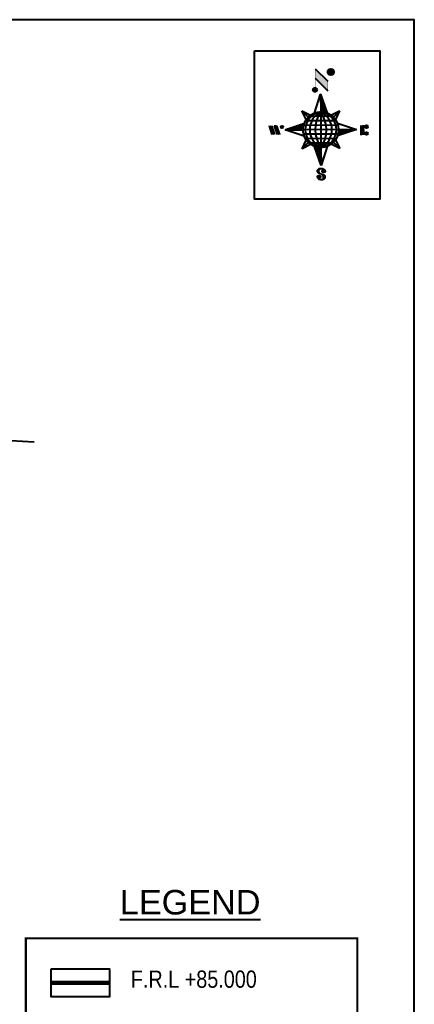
# Model space of a CAD drawing. Header units: inches. Extents: x 341797 to 347342, y 1572885 to 1580736.
# Drawn here: x 346030 to 347342, y 1577464 to 1580736 of the extents above; entities that cross this region are included whole.
import ezdxf
from ezdxf.enums import TextEntityAlignment as Align

# ---------------------------------------------------------------- set-up
doc = ezdxf.new("R2010")
doc.units = ezdxf.units.IN
doc.header["$MEASUREMENT"] = 0
for name, color, linetype in [('AQUADUCT', 1, 'Continuous'), ('BLOCK', 7, 'Continuous'), ('bord', 1, 'Continuous'), ('C LINE COO', 6, 'Continuous'), ('FRAME 025', 7, 'Continuous'), ('TABLE', 7, 'Continuous'), ('TITLEBLOCK', 7, 'Continuous'), ('VB', 5, 'Continuous'), ('VILLAGE BOUNDARY', 6, 'Continuous')]:
    doc.layers.add(name, color=color, linetype=linetype)
doc.styles.add('A', font='arial.ttf')
doc.styles.add('ARIALN', font='ARIALN.TTF')
pattern_1 = [(267.297113149, (-8720374.938, 50637915.138), (10.5367255337, -0.497431438), [])]
pattern_2 = [(357.297113149, (-8720374.938, 50637915.138), (0.497431438, 10.5367255337), [])]

# ---------------------------------------------------------------- blocks, each defined once
blk = doc.blocks.new('*X17')
at = {"color": 0, "linetype": 'Continuous'}
for p, q in [((6321.56, 239.21), (6322.58, 240.23)), ((6321.57, 239.39), (6322.52, 240.35)), ((6321.58, 239.58), (6322.47, 240.46)), ((6321.59, 239.95), (6322.35, 240.7)), ((6321.59, 239.76), (6322.41, 240.58)), ((6321.6, 240.13), (6322.29, 240.82)), ((6321.61, 240.32), (6322.32, 241.03)), ((6321.62, 240.5), (6322.34, 241.22)), ((6321.67, 239.14), (6322.64, 240.11)), ((6321.76, 239.05), (6322.69, 239.99)), ((6321.77, 240.83), (6322.36, 241.41)), ((6321.84, 238.96), (6322.78, 239.9)), ((6321.93, 238.86), (6322.87, 239.81)), ((6322.01, 238.77), (6322.96, 239.72)), ((6322.08, 241.31), (6322.37, 241.61)), ((6322.1, 238.68), (6323.05, 239.64)), ((6322.18, 238.59), (6323.14, 239.55)), ((6322.27, 238.5), (6323.23, 239.46)), ((6322.41, 238.46), (6323.32, 239.37)), ((6322.54, 238.41), (6323.44, 239.31)), ((6322.67, 238.37), (6323.56, 239.26)), ((6322.8, 238.32), (6323.68, 239.2)), ((6322.93, 238.28), (6323.8, 239.15)), ((6323.06, 238.23), (6323.92, 239.09)), ((6323.19, 238.18), (6324.04, 239.03)), ((6323.33, 238.15), (6324.16, 238.98)), ((6323.5, 238.14), (6324.28, 238.92)), ((6323.67, 238.13), (6324.39, 238.85)), ((6323.83, 238.12), (6324.56, 238.84)), ((6324.1, 238.21), (6324.73, 238.84)), ((6324.34, 238.27), (6324.9, 238.83)), ((6324.59, 238.34), (6325.07, 238.82)), ((6324.83, 238.41), (6325.24, 238.81)), ((6325.08, 238.48), (6325.41, 238.81)), ((6325.4, 238.63), (6325.57, 238.8))]:
    blk.add_line(p, q, dxfattribs=at)
blk = doc.blocks.new('*X16')
at = {"color": 0, "linetype": 'Continuous'}
for p, q in [((6324.43, 240.3), (6324.53, 240.41)), ((6324.56, 240.26), (6324.76, 240.46)), ((6324.7, 240.22), (6325, 240.52)), ((6324.83, 240.18), (6325.23, 240.57)), ((6324.97, 240.14), (6325.45, 240.62)), ((6325.1, 240.1), (6325.63, 240.62)), ((6325.23, 240.05), (6325.8, 240.62)), ((6325.34, 239.97), (6325.98, 240.62)), ((6325.44, 239.9), (6326.1, 240.56)), ((6325.54, 239.83), (6326.22, 240.51)), ((6325.65, 239.75), (6326.35, 240.46)), ((6325.75, 239.68), (6326.47, 240.4)), ((6325.85, 239.61), (6326.59, 240.35)), ((6325.95, 239.53), (6326.72, 240.3)), ((6326.04, 239.44), (6326.84, 240.24)), ((6326.12, 239.35), (6326.96, 240.19)), ((6326.21, 239.25), (6327.06, 240.1)), ((6326.29, 239.16), (6327.14, 240.01)), ((6326.38, 239.07), (6327.22, 239.91)), ((6326.46, 238.98), (6327.3, 239.81)), ((6326.55, 238.89), (6327.38, 239.72)), ((6326.63, 238.8), (6327.46, 239.62)), ((6326.72, 238.7), (6327.54, 239.52)), ((6326.79, 238.6), (6327.62, 239.43)), ((6326.79, 236.48), (6327.35, 237.04)), ((6326.84, 238.47), (6327.7, 239.33)), ((6326.88, 238.34), (6327.78, 239.23)), ((6326.92, 236.78), (6327.58, 237.45)), ((6326.93, 238.21), (6327.85, 239.13)), ((6326.98, 238.08), (6327.85, 238.95)), ((6327, 237.93), (6327.84, 238.77)), ((6327.01, 237.76), (6327.84, 238.59)), ((6327.02, 237.6), (6327.84, 238.41)), ((6327.03, 237.43), (6327.83, 238.23)), ((6327.04, 237.26), (6327.83, 238.05)), ((6327.05, 237.09), (6327.81, 237.85))]:
    blk.add_line(p, q, dxfattribs=at)
blk = doc.blocks.new('H')
at = {"layer": 'bord', "extrusion": (0.000427885, 0.004792, 0.999988)}
h = blk.add_hatch(dxfattribs=at)
h.set_pattern_fill('LINE', color=8, scale=84.387686, angle=-2.70289, style=0)
h.set_pattern_definition(pattern_2)
h.paths.add_polyline_path([(-492.5, 785.6, -0.090992), (-448, 775.2), (-486.5, 912)])
h = blk.add_hatch(dxfattribs=at)
h.set_pattern_fill('LINE', color=8, scale=84.387686, angle=-92.70289, style=0)
h.set_pattern_definition(pattern_1)
h.paths.add_polyline_path([(-624.9, 665.1, -0.090992), (-614.5, 709.6), (-751.3, 671.1)])
h = blk.add_hatch(dxfattribs=at)
h.set_pattern_fill('LINE', color=8, scale=84.387686, angle=-92.70289, style=0)
h.set_pattern_definition(pattern_1)
h.paths.add_polyline_path([(-245.6, 647.2), (-372, 653.2, -0.090992), (-382.4, 608.7)])
h = blk.add_hatch(dxfattribs=at)
h.set_pattern_fill('LINE', color=8, scale=84.387686, angle=-2.70289, style=0)
h.set_pattern_definition(pattern_2)
h.paths.add_polyline_path([(-504.4, 532.7, -0.090992), (-548.9, 543.1), (-510.4, 406.3)])
for p, q in [((-516.2, 1087.1, -1217.1), (-431.5, 994, -1216.7)), ((-519.4, 1020.4, -1216.8), (-434.7, 927.3, -1216.4)), ((-538.3, 773.7, -1215.6), (-487, 906.2, -1216.3)), ((-487, 906.2, -1216.3), (-493, 779.8, -1215.7)), ((-487, 906.2, -1216.3), (-448.5, 769.4, -1215.7)), ((-626.7, 793.8, -1215.7), (-566.8, 760.2, -1215.6)), ((-626.7, 793.8, -1215.7), (-584.1, 747, -1215.5)), ((-598.9, 731, -1215.4), (-626.7, 793.8, -1215.7)), ((-421.3, 753.3, -1215.6), (-358.5, 781.1, -1215.7)), ((-358.5, 781.1, -1215.7), (-405.3, 738.5, -1215.5)), ((-358.5, 781.1, -1215.7), (-392.1, 721.2, -1215.4)), ((-864.7, 700.9, -1215.1), (-846.9, 637.7, -1214.9)), ((-846.9, 700.1, -1215.1), (-829.1, 636.9, -1214.9)), ((-829.1, 699.2, -1215.2), (-811.3, 636, -1214.9)), ((-829.1, 699.2, -1215.2), (-811.3, 698.4, -1215.2)), ((-751.8, 665.3, -1215), (-615, 703.8, -1215.3)), ((-811.3, 698.4, -1215.2), (-793.5, 635.2, -1214.9)), ((-751.8, 665.3, -1215), (-625.4, 659.3, -1215)), ((-619.3, 614, -1214.8), (-751.8, 665.3, -1215)), ((-246.1, 641.4, -1215.1), (-382.9, 602.9, -1214.9)), ((-378.6, 692.6, -1215.3), (-246.1, 641.4, -1215.1)), ((-372.5, 647.4, -1215.1), (-246.1, 641.4, -1215.1)), ((-213.5, 669.3, -1215.3), (-216.7, 600.8, -1214.9)), ((-197.2, 599.9, -1214.9), (-193.9, 668.4, -1215.3)), ((-639.4, 525.6, -1214.4), (-605.8, 585.5, -1214.7)), ((-639.4, 525.6, -1214.4), (-592.6, 568.1, -1214.6)), ((-371.2, 512.9, -1214.5), (-413.8, 559.7, -1214.7)), ((-399, 575.7, -1214.7), (-371.2, 512.9, -1214.5)), ((-576.6, 553.3, -1214.6), (-639.4, 525.6, -1214.4)), ((-510.9, 400.5, -1213.9), (-549.4, 537.2, -1214.5)), ((-459.6, 533, -1214.5), (-510.9, 400.5, -1213.9)), ((-504.9, 526.9, -1214.5), (-510.9, 400.5, -1213.9)), ((-371.2, 512.9, -1214.5), (-431.1, 546.5, -1214.6))]:
    blk.add_line(p, q, dxfattribs=at)
at = {"layer": 'bord', "color": 8, "linetype": 'ByBlock', "extrusion": (0.000427885, 0.004792, 0.999988)}
for p, q in [((-493, 779.8, -1215.7), (-504.9, 526.9, -1214.5)), ((-386.5, 711.4, -1215.4), (-605.5, 721.7, -1215.4)), ((-410.8, 744.2, -1215.5), (-578.1, 752.1, -1215.5)), ((-372.5, 647.4, -1215.1), (-625.4, 659.3, -1215)), ((-375, 679.2, -1215.3), (-619.9, 690.7, -1215.2)), ((-378, 615.9, -1214.9), (-622.9, 627.5, -1214.9)), ((-392.4, 584.9, -1214.8), (-611.4, 595.3, -1214.7)), ((-419.8, 554.6, -1214.6), (-587.1, 562.5, -1214.6))]:
    blk.add_line(p, q, dxfattribs=at)
at = {"layer": 'bord', "extrusion": (0.000427885, 0.004792, 0.999988), "elevation": -1212.1}
for points, const_width in [([(-522, 959.6), (-515.7, 1092.9)], 1.61), ([(-434.2, 933.1), (-427.9, 1066.5)], 1.61), ([(-870.1, 707), (-846.4, 705.9)], 0.642), ([(-828.6, 642.7), (-855.2, 643.9)], 0.642), ([(-828.6, 642.7), (-821, 678)], 0.642), ([(-810.8, 641.8), (-784.1, 640.6)], 0.642), ([(-793, 641), (-781.6, 693.9)], 0.642), ([(-222.7, 675.6), (-173.8, 673.3)], 0.706), ([(-194.8, 644.8), (-185, 644.4)], 0.706), ([(-177.1, 604.8), (-226, 607.1)], 0.706)]:
    blk.add_lwpolyline(points, dxfattribs=dict(at, const_width=const_width))
for points, const_width in [([(-413.7, 1073.1, 1), (-397.6, 1057.7, 1)], 22.3), ([(-530.3, 949.5, 1), (-519.6, 939.3, 1)], 14.8), ([(-775.9, 696.6, 1), (-769.5, 690.4, 1)], 8.9), ([(-177.8, 666.9, 1), (-170.8, 660.1, 1)], 9.79), ([(-180.1, 618, 1), (-173.1, 611.2, 1)], 9.79), ([(-489.8, 361.7, 1), (-498.1, 369.1, 1)], 11.1), ([(-525.2, 321.6, 1), (-533.4, 328.9, 1)], 11.1)]:
    blk.add_lwpolyline(points, format="xyb", close=True, dxfattribs=dict(at, const_width=const_width))
for points in [[(-537, 317.4), (-530.7, 310.5), (-519.8, 306.8), (-504.9, 306.9), (-493.9, 310), (-486.3, 317.7), (-486.5, 325.8), (-490.6, 333.3), (-493.5, 336.2), (-502.8, 340.9), (-522.5, 347.3), (-530.4, 351.6), (-533.7, 354.6), (-537.4, 362.6), (-537, 373.4), (-530, 380.7), (-520, 384.1), (-503.5, 384.2), (-492.5, 379.9), (-487.1, 373.3)], [(-522.5, 347.6), (-526.2, 353.8), (-527.8, 360.6), (-527.9, 370.6), (-525.9, 375.5), (-521.3, 381.2), (-514.5, 384.4)], [(-504.9, 306.9), (-499, 312.4), (-497, 319.4), (-497.5, 326.5), (-501.2, 335.4), (-509.2, 343.2)]]:
    blk.add_lwpolyline(points, dxfattribs=at)
at = {"layer": 'bord', "extrusion": (0.000427885, 0.004792, 0.999988)}
for centre, radius in [((-405.6, 1065.4, -1212.1), 22.3), ((-525, 944.4, -1212.1), 14.8), ((-498.4, 659.1, -1212.1), 126.6), ((-772.7, 693.5, -1212.1), 8.9), ((-174.3, 663.5, -1212.1), 9.79), ((-176.6, 614.6, -1212.1), 9.79), ((-494, 365.4, -1212.1), 11.1), ((-529.3, 325.2, -1212.1), 11.1)]:
    blk.add_circle(centre, radius, dxfattribs=at)
at = {"layer": 'bord', "color": 8, "linetype": 'ByBlock', "extrusion": (0.000427885, 0.004792, 0.999988)}
for centre, radius, start, end in [((-481.5, 658.3, -1212.1), 127.7, 94.92536, 259.66906), ((-436.8, 656.2, -1212.1), 140.8, 113.28644, 241.30798), ((-315.9, 650.5, -1212.1), 222.3, 142.58916, 212.00526), ((-560.1, 662.1, -1212.1), 140.8, 293.28644, 61.30798), ((-681, 667.8, -1212.1), 222.3, 322.58916, 32.00526), ((-515.4, 659.9, -1212.1), 127.7, 274.92536, 79.66906)]:
    blk.add_arc(centre, radius, start, end, dxfattribs=at)
at = {"layer": 'bord', "extrusion": (0.000427885, 0.004792, 0.999988)}
for points in [[(-515.7, 1092.9, -1212.1), (-431, 999.8, -1212.1), (-518.9, 1026.2, -1212.1), (-434.2, 933.1, -1212.1)], [(-864.1, 706.7, -1212.1), (-846.4, 705.9, -1212.1), (-846.3, 643.5, -1212.1), (-828.6, 642.7, -1212.1)], [(-828.6, 705, -1212.1), (-810.8, 704.2, -1212.1), (-810.8, 641.8, -1212.1), (-793, 641, -1212.1)], [(-193.4, 674.2, -1212.1), (-196.6, 605.7, -1212.1), (-213, 675.1, -1212.1), (-216.2, 606.7, -1212.1)]]:
    blk.add_solid(points, dxfattribs=at)
at = {"layer": 'bord', "extrusion": (0.000427885, 0.004792, 0.999988), "xscale": 7.977342409717546, "yscale": 7.977342408231451, "zscale": 7.977342408476333, "rotation": 138.0840426661453}
for name, p in [('*X16', (38300.5, -31929.4, -1212.1)), ('*X17', (38314.4, -31950.9, -1212.1))]:
    blk.add_blockref(name, p, dxfattribs=at)

msp = doc.modelspace()

# ---------------------------------------------------------------- linework, layer by layer
at = {"layer": 'BLOCK', "color": 1, "const_width": 15}
msp.add_lwpolyline([(346328.3, 1577535.7), (346134.4, 1577535.7)], dxfattribs=at)
at = {"layer": 'C LINE COO', "color": 0}
msp.add_lwpolyline([(341796.7, 1580735.5), (341796.7, 1572884.9), (347341.6, 1572884.9), (347341.6, 1580735.5), (341796.7, 1580735.5)], dxfattribs=at)
at = {"layer": 'FRAME 025', "lineweight": -3, "const_width": 6.7}
msp.add_lwpolyline([(346050.7, 1577683.8), (347152.2, 1577683.8), (347152.2, 1576323.6), (346050.7, 1576323.6)], close=True, dxfattribs=at)
at = {"layer": 'FRAME 025', "lineweight": -3}
msp.add_lwpolyline([(346134.4, 1577582.1), (346328.3, 1577582.1), (346328.3, 1577489.4), (346134.4, 1577489.4)], close=True, dxfattribs=at)
at = {"layer": 'VB', "color": 6}
msp.add_line((346001.1, 1579337.6), (346078.1, 1579333.6), dxfattribs=at)
at = {"layer": 'VILLAGE BOUNDARY', "color": 0, "elevation": -0.5}
msp.add_lwpolyline([(346810.6, 1580632.5), (347227.4, 1580632.5), (347227.4, 1580139.7), (346810.6, 1580139.7)], close=True, dxfattribs=at)

# ---------------------------------------------------------------- block references
at = {"layer": 'AQUADUCT', "color": 1, "xscale": 0.4681205179270618, "yscale": 0.4681205181404948, "zscale": 0.4681205179114548, "rotation": 3.078330601651119}
msp.add_blockref('H', (347280.6, 1580077, 568.1), dxfattribs=at)

# ---------------------------------------------------------------- texts
at = {"layer": 'TABLE', "extrusion": (0.000201441, 0.004807, 0.999988), "style": 'A'}
msp.add_text('%%ULEGEND', height=81.41, rotation=359.9999, dxfattribs=at).set_placement((346596.8, 1577784.9, 7654), align=Align.MIDDLE)
at = {"layer": 'TITLEBLOCK', "extrusion": (0.000201441, 0.004807, 0.999988), "style": 'ARIALN'}
msp.add_text('F.R.L +85.000', height=57.393, rotation=359.9999, dxfattribs=at).set_placement((346399.6, 1577500.7, 7652.6))

doc.saveas('drawing.dxf')
